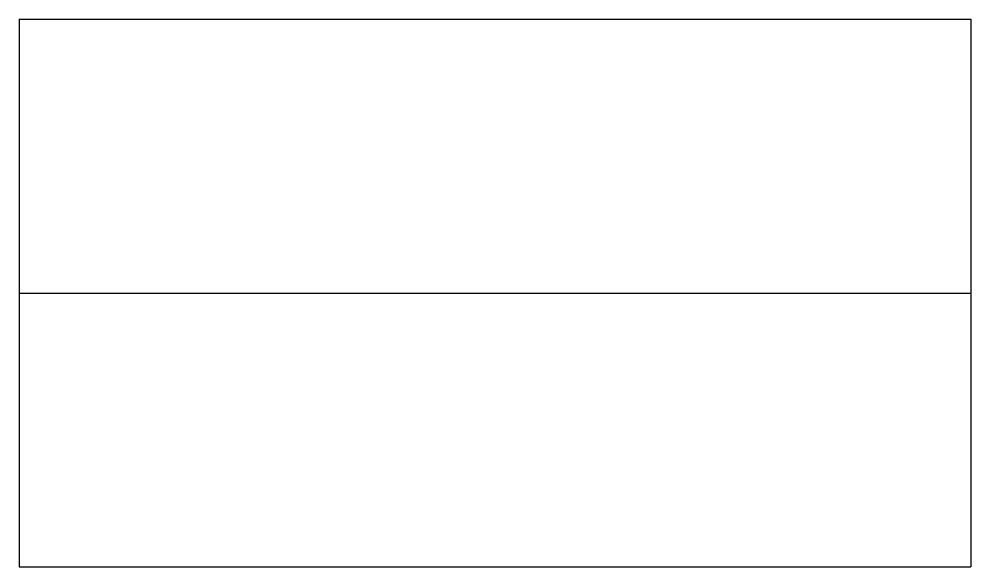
# Model space of a CAD drawing. Header units: millimetres. Extents: x 2.1 to 38.6, y 2.9 to 23.9.
import ezdxf

# ---------------------------------------------------------------- set-up
doc = ezdxf.new("R2010")
doc.units = ezdxf.units.MM
doc.layers.add('Vyhybky', color=96, linetype='Continuous')

msp = doc.modelspace()

# ---------------------------------------------------------------- linework, layer by layer
at = {"layer": 'Vyhybky'}
for p, q in [((2.124, 23.86), (38.624, 23.86)), ((2.124, 23.86), (2.124, 2.859)), ((38.624, 23.86), (38.624, 2.859)), ((2.129, 13.356), (38.629, 13.356)), ((2.124, 2.859), (38.624, 2.859))]:
    msp.add_line(p, q, dxfattribs=at)

doc.saveas('drawing.dxf')
